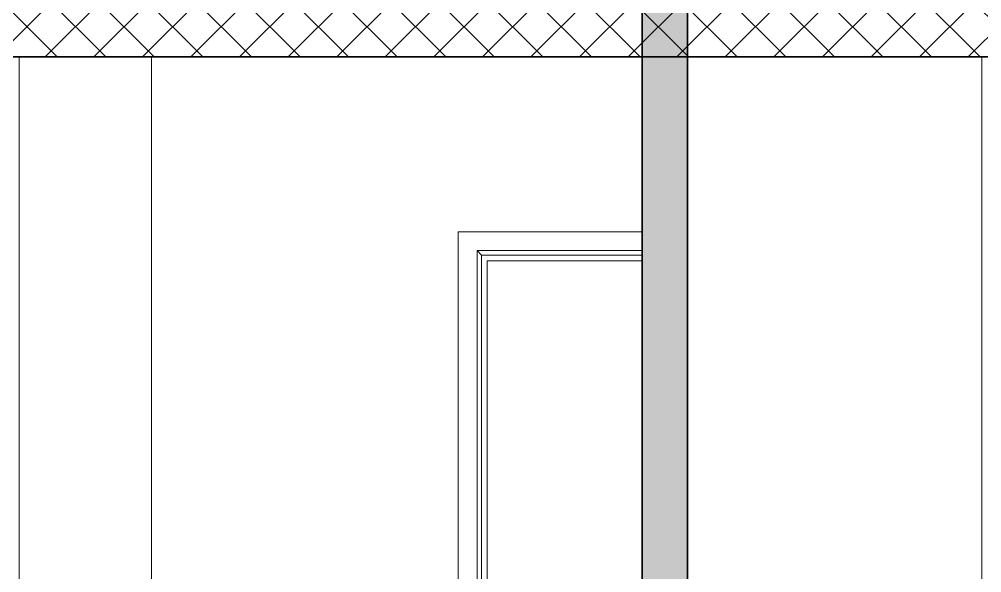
# Model space of a CAD drawing. Header units: millimetres. Extents: x -15634 to 67596, y -3027 to 55843.
# Drawn here: x 37944 to 40494, y 48229 to 49696 of the extents above; entities that cross this region are included whole.
import ezdxf

# ---------------------------------------------------------------- set-up
doc = ezdxf.new("R2010")
doc.units = ezdxf.units.MM
doc.header["$MEASUREMENT"] = 0
doc.set_wipeout_variables(frame=1)
doc.linetypes.add('Wipeout_Contour', pattern=[1000, 0, -1000])
doc.layers.add('Structural - Bearing', color=7, linetype='Continuous')
for name, color, linetype, lineweight in [('Structural - Bearing_Pen_No__1', 7, 'Continuous', 13), ('Structural - Bearing_Pen_No__101', 252, 'Continuous', 13), ('Structural - Bearing_Pen_No__7', 7, 'Continuous', 35)]:
    doc.layers.add(name, color=color, linetype=linetype, lineweight=lineweight)
doc.layers.add('Structural - Bearing_Pen_No__82', color=7, linetype='Continuous', lineweight=20, true_color=0xaaaaaa)

msp = doc.modelspace()

# ---------------------------------------------------------------- wipeouts: each hides what was drawn before it
at = {"color": 254, "linetype": 'Wipeout_Contour', "lineweight": 0, "ltscale": 245973.763157}
msp.add_wipeout([(37944.4, 46895.6), (38294.4, 46895.6), (38294.4, 49595.6), (37944.4, 49595.6)], dxfattribs=at).dxf.layer = 'Structural - Bearing'
at = {"color": 254, "linetype": 'Wipeout_Contour', "lineweight": 0, "ltscale": 254600.762416}
msp.add_wipeout([(40494.3, 49132.6), (40494.3, 49082.6), (40494.4, 49082.6), (40494.4, 49132.6)], dxfattribs=at).dxf.layer = 'Structural - Bearing'
at = {"color": 254, "linetype": 'Wipeout_Contour', "lineweight": 0, "ltscale": 247924.775733}
msp.add_wipeout([(39169.4, 49070.6), (39157.4, 49082.6), (39157.4, 46995.6), (39169.4, 46995.6)], dxfattribs=at).dxf.layer = 'Structural - Bearing'

# ---------------------------------------------------------------- next in the draw order: linework, layer by layer
at = {"layer": 'Structural - Bearing_Pen_No__82', "color": 253, "linetype": 'Continuous', "lineweight": 20, "true_color": 0xaaaaaa}
msp.add_line((37944.4, 46995.6), (37944.4, 49595.6), dxfattribs=at)

# ---------------------------------------------------------------- next in the draw order: wipeouts: each hides what was drawn before it
at = {"color": 254, "linetype": 'Wipeout_Contour', "lineweight": 0, "ltscale": 255393.843594}
msp.add_wipeout([(40494.4, 49595.6), (40494.3, 49595.6), (40494.3, 49132.6), (40494.4, 49132.6)], dxfattribs=at).dxf.layer = 'Structural - Bearing'
at = {"color": 254, "linetype": 'Wipeout_Contour', "lineweight": 0, "ltscale": 251689.838138}
msp.add_wipeout([(39157.4, 49082.6), (39169.4, 49070.6), (39594.4, 49070.6), (39594.4, 49082.6)], dxfattribs=at).dxf.layer = 'Structural - Bearing'
at = {"color": 254, "linetype": 'Wipeout_Contour', "lineweight": 0, "ltscale": 254500.470814}
msp.add_wipeout([(40494.3, 49082.6), (40494.3, 49067.6), (40494.4, 49067.6), (40494.4, 49082.6)], dxfattribs=at).dxf.layer = 'Structural - Bearing'

# ---------------------------------------------------------------- next in the draw order: wipeouts: each hides what was drawn before it
at = {"color": 254, "linetype": 'Wipeout_Contour', "lineweight": 0, "ltscale": 247894.922461}
msp.add_wipeout([(39107.4, 46995.6), (39157.4, 46995.6), (39157.4, 49082.6), (39107.4, 49132.6)], dxfattribs=at).dxf.layer = 'Structural - Bearing'
at = {"color": 254, "linetype": 'Wipeout_Contour', "lineweight": 0, "ltscale": 252846.192051}
msp.add_wipeout([(40494.3, 49067.6), (40494.3, 48005.5), (40494.4, 48005.5), (40494.4, 49067.6)], dxfattribs=at).dxf.layer = 'Structural - Bearing'

# ---------------------------------------------------------------- next in the draw order: wipeouts: each hides what was drawn before it
at = {"color": 254, "linetype": 'Wipeout_Contour', "lineweight": 0, "ltscale": 250976.605754}
msp.add_wipeout([(39714.4, 46895.6), (40494.3, 46895.6), (40494.3, 49595.6), (39714.4, 49595.6)], dxfattribs=at).dxf.layer = 'Structural - Bearing'
at = {"color": 254, "linetype": 'Wipeout_Contour', "lineweight": 0, "ltscale": 251747.891679}
msp.add_wipeout([(39107.4, 49132.6), (39157.4, 49082.6), (39594.4, 49082.6), (39594.4, 49132.6)], dxfattribs=at).dxf.layer = 'Structural - Bearing'
at = {"color": 254, "linetype": 'Wipeout_Contour', "lineweight": 0, "ltscale": 247926.088325}
msp.add_wipeout([(39169.4, 46995.6), (39184.4, 46995.6), (39184.4, 49055.6), (39169.4, 49055.6)], dxfattribs=at).dxf.layer = 'Structural - Bearing'

# ---------------------------------------------------------------- next in the draw order: linework, layer by layer
at = {"layer": 'Structural - Bearing_Pen_No__1', "color": 7, "linetype": 'Continuous', "lineweight": 13}
msp.add_line((39714.4, 46895.6), (39714.4, 49795.6), dxfattribs=at)
at = {"layer": 'Structural - Bearing_Pen_No__82', "color": 253, "linetype": 'Continuous', "lineweight": 20, "true_color": 0xaaaaaa}
msp.add_line((40494.3, 46995.6), (40494.3, 49595.6), dxfattribs=at)

# ---------------------------------------------------------------- next in the draw order: wipeouts: each hides what was drawn before it
at = {"color": 254, "linetype": 'Wipeout_Contour', "lineweight": 0, "ltscale": 314439.414101}
msp.add_wipeout([(39169.4, 49070.6), (39169.4, 49055.6), (39184.4, 49055.6), (39594.4, 49055.6), (39594.4, 49070.6)], dxfattribs=at).dxf.layer = 'Structural - Bearing'

# ---------------------------------------------------------------- next in the draw order: wipeouts: each hides what was drawn before it
at = {"color": 254, "linetype": 'Wipeout_Contour', "lineweight": 0, "ltscale": 496528.171843}
msp.add_wipeout([(38294.4, 46895.6), (39594.4, 46895.6), (39594.4, 46995.6), (39107.4, 46995.6), (39107.4, 49132.6), (39594.4, 49132.6), (39594.4, 49595.6), (38294.4, 49595.6)], dxfattribs=at).dxf.layer = 'Structural - Bearing'

# ---------------------------------------------------------------- next in the draw order: hatches: boundary and pattern name
at = {"layer": 'Structural - Bearing_Pen_No__1', "linetype": 'Continuous', "lineweight": 13}
h = msp.add_hatch(dxfattribs=at)
h.set_pattern_fill('CONCRETE_BLOCK', style=0, pattern_type=2)
h.set_pattern_definition([(45, (0, 0), (-64.34671, 64.34671), []), (135, (0, 0), (64.34671, 64.34671), [])])
h.paths.add_polyline_path([(44144.4, 49595.6), (44144.4, 49795.6), (-655.6, 49795.6), (-655.6, 49595.6)])
at = {"layer": 'Structural - Bearing_Pen_No__101', "linetype": 'Continuous', "lineweight": 13}
msp.add_hatch(color=252, dxfattribs=at).paths.add_polyline_path([(39594.4, 46895.6), (39714.4, 46895.6), (39714.4, 49795.6), (39594.4, 49795.6)])

# ---------------------------------------------------------------- next in the draw order: linework, layer by layer
at = {"layer": 'Structural - Bearing_Pen_No__1', "color": 7, "linetype": 'Continuous', "lineweight": 13}
for p, q in [((39594.4, 46895.6), (39594.4, 49795.6)), ((-655.6, 49595.6), (44144.4, 49595.6))]:
    msp.add_line(p, q, dxfattribs=at)
at = {"layer": 'Structural - Bearing_Pen_No__7', "color": 7, "linetype": 'Continuous', "lineweight": 35, "flags": 128}
for points in [[(44144.4, 49595.6), (44144.4, 49795.6), (-655.6, 49795.6), (-655.6, 49595.6)], [(39594.4, 46895.6), (39714.4, 46895.6), (39714.4, 49795.6), (39594.4, 49795.6)]]:
    msp.add_lwpolyline(points, close=True, dxfattribs=at)
at = {"layer": 'Structural - Bearing_Pen_No__82', "color": 253, "linetype": 'Continuous', "lineweight": 20, "true_color": 0xaaaaaa}
for p, q in [((38294.4, 46995.6), (38294.4, 49595.6)), ((39107.4, 49132.6), (39107.4, 46995.6)), ((39594.4, 49132.6), (39107.4, 49132.6)), ((39157.4, 46995.6), (39157.4, 49082.6)), ((39169.4, 49070.6), (39157.4, 49082.6)), ((39157.4, 49082.6), (39594.4, 49082.6)), ((39169.4, 46995.6), (39169.4, 49070.6)), ((39169.4, 49070.6), (39594.4, 49070.6)), ((39184.4, 46995.6), (39184.4, 49055.6)), ((39184.4, 49055.6), (39594.4, 49055.6))]:
    msp.add_line(p, q, dxfattribs=at)

doc.saveas('drawing.dxf')
